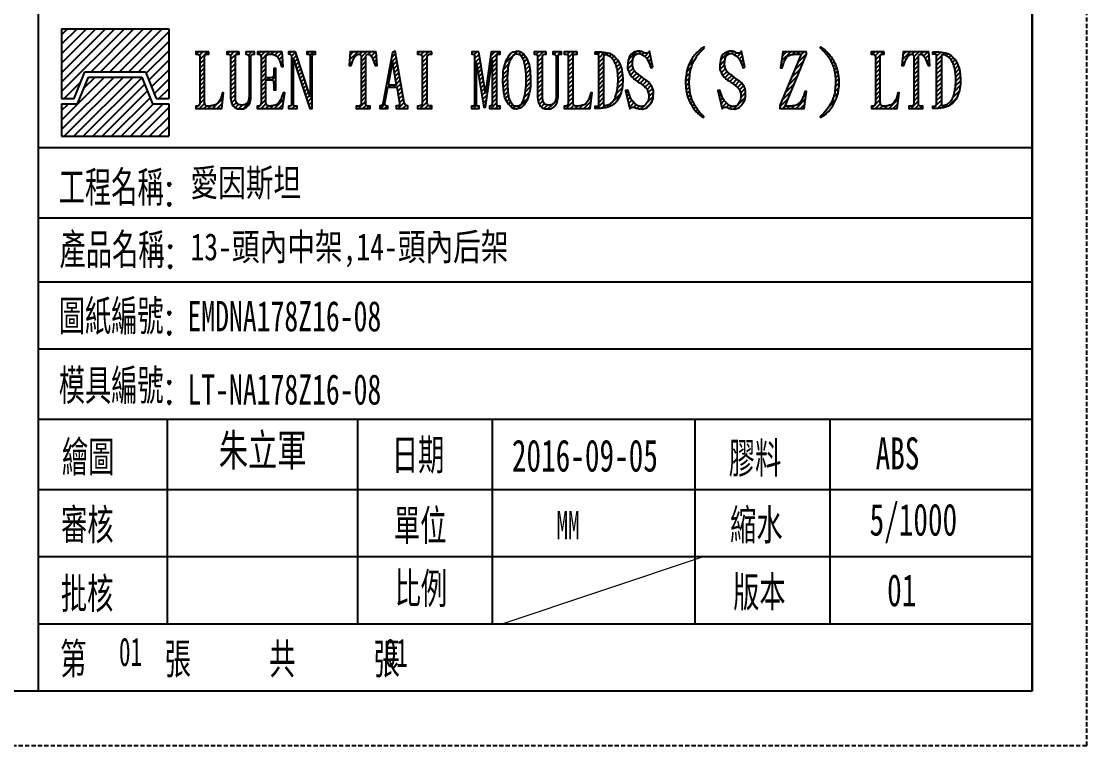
# Model space of a CAD drawing. Header units: inches. Extents: x 164842 to 166038, y -53074 to -52229.
# Drawn here: x 165788.4 to 166037.8, y -53074.5 to -52904.9 of the extents above; entities that cross this region are included whole.
import ezdxf

# ---------------------------------------------------------------- set-up
doc = ezdxf.new("R2010")
doc.units = ezdxf.units.IN
doc.header["$LTSCALE"] = 2
doc.header["$MEASUREMENT"] = 0
doc.linetypes.add('DASHED', pattern=[0.75, 0.5, -0.25])
doc.layers.get('0').update_dxf_attribs({"linetype": 'CONTINUOUS'})
doc.layers.add('A', color=7, linetype='CONTINUOUS')
doc.layers.add('tg', color=7, linetype='CONTINUOUS')
doc.layers.add('dim', color=3, linetype='CONTINUOUS', lineweight=15)
doc.styles.add('ROMANC', font='romanc', dxfattribs={"width": 0.6, "height": 1})
doc.styles.add('ROMANS', font='ROMANS.shx', dxfattribs={"height": 5, "bigfont": 'chineset.shx'})
doc.styles.get("Standard").update_dxf_attribs({"font": 'txt.shx', "width": 0.67})

# ---------------------------------------------------------------- blocks, each defined once
blk = doc.blocks.new('*X1')
at = {"color": 0}
for p, q in [((-246.878, -247.762), (-241.98, -242.864)), ((-246.878, -246.878), (-242.864, -242.864)), ((-246.596, -248.364), (-241.096, -242.864)), ((-245.713, -248.364), (-240.213, -242.864)), ((-244.829, -248.364), (-239.364, -242.899)), ((-244.798, -243.914), (-243.748, -242.864)), ((-243.945, -248.364), (-239.111, -243.531)), ((-243.061, -248.364), (-238.859, -244.162)), ((-246.878, -245.994), (-246.248, -245.364)), ((-242.177, -248.364), (-238.606, -244.793)), ((-241.293, -248.364), (-238.293, -245.364)), ((-240.409, -248.364), (-237.409, -245.364)), ((-239.525, -248.364), (-236.878, -245.717)), ((-238.641, -248.364), (-236.878, -246.6)), ((-237.758, -248.364), (-236.878, -247.484))]:
    blk.add_line(p, q, dxfattribs=at)
blk = doc.blocks.new('*X0')
at = {"color": 0}
for p, q in [((-246.878, -244.226), (-241.016, -238.364)), ((-246.878, -243.342), (-241.9, -238.364)), ((-246.878, -242.458), (-242.784, -238.364)), ((-246.878, -241.574), (-243.668, -238.364)), ((-246.878, -240.691), (-244.551, -238.364)), ((-246.878, -239.807), (-245.435, -238.364)), ((-246.878, -238.923), (-246.319, -238.364)), ((-244.132, -242.364), (-240.132, -238.364)), ((-243.248, -242.364), (-239.248, -238.364)), ((-242.364, -242.364), (-238.364, -238.364)), ((-241.48, -242.364), (-237.48, -238.364)), ((-240.596, -242.364), (-236.878, -238.646)), ((-239.713, -242.364), (-236.878, -239.529)), ((-238.979, -242.515), (-236.878, -240.413)), ((-238.727, -243.146), (-236.878, -241.297)), ((-238.474, -243.777), (-236.878, -242.181)), ((-246.632, -244.864), (-245.106, -243.338)), ((-238.221, -244.409), (-236.878, -243.065)), ((-237.793, -244.864), (-236.878, -243.949)), ((-245.748, -244.864), (-245.695, -244.811)), ((-236.909, -244.864), (-236.878, -244.833))]:
    blk.add_line(p, q, dxfattribs=at)
blk = doc.blocks.new('20051210.083501')
at = {"layer": 'A'}
for p, q in [((0, 0), (0, -12.46)), ((0, 0), (19.17, 0)), ((19.17, 0), (19.17, -12.46)), ((2.23, -12.46), (4.14, -7.67)), ((2.87, -13.42), (4.79, -8.62)), ((4.14, -7.67), (15.02, -7.67)), ((4.79, -8.62), (14.37, -8.62)), ((14.37, -8.62), (16.29, -13.42)), ((15.02, -7.67), (16.94, -12.46)), ((0, -12.46), (2.23, -12.46)), ((16.94, -12.46), (19.17, -12.46)), ((0, -13.42), (2.87, -13.42)), ((0, -13.42), (0, -19.17)), ((16.29, -13.42), (19.17, -13.42)), ((19.17, -13.42), (19.17, -19.17)), ((0, -19.17), (19.17, -19.17))]:
    blk.add_line(p, q, dxfattribs=at)
at = {"layer": 'A', "xscale": 1.916639999999461, "yscale": 1.916639999999916, "zscale": 1.91664}
for name in ['*X0', '*X1']:
    blk.add_blockref(name, (473.18, 456.86), dxfattribs=at)

msp = doc.modelspace()

# ---------------------------------------------------------------- hatches: boundary and pattern name
h = msp.add_hatch()
h.set_pattern_fill('ANSI31', color=256, scale=0.230382, style=0)
h.set_pattern_definition([(45, (202993.38274, -51584.7531), (-0.517221843, 0.517221843), [])])
h.paths.add_polyline_path([(166001.767, -52925.277), (166001.767, -52924.714), (166002.214, -52924.714, 0.2937019), (166002.562, -52924.491, 0), (166002.562, -52924.491, 0.0611975), (166002.612, -52924.333), (166002.612, -52912.919, 0), (166002.612, -52912.919, 0.1750245), (166002.504, -52912.621, 0.31305), (166002.355, -52912.58), (166001.775, -52912.58), (166001.775, -52912.008), (166002.272, -52912.025, -0.0064973), (166003.357, -52912.074, -0.0499872), (166005.014, -52912.339, -0.1195021), (166006.008, -52912.878, -0.0255552), (166007.026, -52913.897), (166007.482, -52914.683), (166007.863, -52915.727, -0.0652171), (166008.037, -52916.506), (166008.186, -52917.45), (166008.219, -52918.369, -0.0544958), (166008.054, -52920.639, 0), (166008.054, -52920.639, -0.0507965), (166007.54, -52922.403, 0), (166007.54, -52922.403, -0.0994446), (166006.529, -52923.936, 0), (166006.529, -52923.936, -0.0820892), (166005.395, -52924.756, 0), (166005.395, -52924.756, -0.0742962), (166004.475, -52925.054, -0.0098365), (166003.233, -52925.236, -0.0414633), (166002.272, -52925.277)])
h.paths.add_polyline_path([(166003.744, -52913.01), (166003.744, -52924.255, 0.1084649), (166003.804, -52924.528, 0), (166003.804, -52924.528, 0.3983232), (166003.904, -52924.568), (166004.124, -52924.562, 0.0763618), (166004.737, -52924.448, 0), (166004.737, -52924.448, 0.089624), (166005.563, -52923.982, 0), (166005.563, -52923.982, 0.0989952), (166006.216, -52923.176, 0.0470821), (166006.642, -52922.136, 0.0375978), (166006.982, -52920.617, 0), (166006.982, -52920.617, 0.0259589), (166007.102, -52919.331, 0), (166007.102, -52919.331, 0.0205474), (166007.102, -52917.759, 0.0331816), (166006.955, -52916.399, 0), (166006.955, -52916.399, 0.0397704), (166006.662, -52915.267, 0), (166006.662, -52915.267, 0.0390929), (166006.256, -52914.334, 0), (166006.256, -52914.334, 0.0785078), (166005.543, -52913.388, 0), (166005.543, -52913.388, 0.0940735), (166004.69, -52912.828, 0), (166004.69, -52912.828, 0.1004309), (166004.11, -52912.715, 0), (166004.11, -52912.715, 0.0772307), (166003.824, -52912.761), (166003.764, -52912.861)], flags=16)
h.paths.add_polyline_path([(165987.341, -52912.031), (165987.341, -52912.59), (165987.747, -52912.59, -0.4471104), (165988.306, -52913.216), (165988.306, -52924.051, -0.3629609), (165987.747, -52924.72), (165987.363, -52924.72), (165987.363, -52925.279), (165993.439, -52925.279), (165993.877, -52921.627), (165993.592, -52921.627), (165993.373, -52922.406, -0.1151305), (165992.43, -52924.117, -0.1470783), (165991.815, -52924.49, -0.0200187), (165990.905, -52924.687, -0.0920225), (165989.808, -52924.676), (165989.556, -52924.457), (165989.425, -52923.876), (165989.425, -52922.548), (165989.425, -52913.176, -0.1486596), (165989.555, -52912.748, 0), (165989.555, -52912.748, -0.2444346), (165989.864, -52912.579), (165990.395, -52912.579), (165990.395, -52912.031)])
h.paths.add_polyline_path([(165975.391, -52927.199), (165975.506, -52927.395), (165975.723, -52927.259), (165976.47, -52926.747, 0.0700903), (165976.856, -52926.393), (165977.297, -52925.99), (165977.864, -52925.314), (165978.31, -52924.666, 0.0489267), (165978.648, -52924.056, -0.0112917), (165979.198, -52922.858), (165979.416, -52922.205, 0.0452148), (165979.661, -52921.164, 0.0194511), (165979.819, -52919.623, 0.0381497), (165979.803, -52918.37, 0.0187929), (165979.634, -52917.047, 0), (165979.634, -52917.047, 0.0471864), (165979.242, -52915.566, 0), (165979.242, -52915.566, 0.0282667), (165978.757, -52914.449, 0), (165978.757, -52914.449, 0.0441271), (165978.049, -52913.305, 0.0213392), (165977.172, -52912.233, 0.0597799), (165976.192, -52911.367, 0.0000522), (165975.509, -52910.895), (165975.393, -52911.105), (165975.585, -52911.281, -0.0146115), (165976.097, -52911.78, 0), (165976.097, -52911.78, -0.0089534), (165976.541, -52912.254, 0), (165976.541, -52912.254, -0.0238855), (165976.962, -52912.769, 0), (165976.962, -52912.769, -0.0123206), (165977.415, -52913.413, 0), (165977.415, -52913.413, -0.0281505), (165977.889, -52914.218, -0.0165965), (165978.352, -52915.192, -0.0665241), (165978.682, -52916.357, 0.0184753), (165978.817, -52917.09, 0), (165978.817, -52917.09, -0.0507901), (165978.879, -52917.624), (165978.948, -52918.267), (165978.948, -52918.267, -0.0444565), (165978.969, -52919.536, -0.0008859), (165978.877, -52920.794, -0.0557862), (165978.599, -52922.265, 0), (165978.599, -52922.265, 0.0089738), (165978.381, -52923.022), (165978.076, -52923.724), (165977.39, -52924.895), (165976.96, -52925.51), (165976.208, -52926.393)])
h.paths.add_polyline_path([(165994.49, -52915.249), (165994.775, -52912.017), (166000.834, -52912.017), (166001.073, -52915.24), (166000.623, -52915.24), (166000.045, -52913.762, 0.0956872), (165999.586, -52912.944, 0), (165999.586, -52912.944, 0.0984077), (165999.182, -52912.623, 0.2621702), (165998.686, -52912.642, 0), (165998.686, -52912.642, 0.2609355), (165998.429, -52913.101), (165998.429, -52924.218, 0.1320932), (165998.484, -52924.531, 0), (165998.484, -52924.531, 0.2912007), (165998.787, -52924.723), (165999.439, -52924.723), (165999.439, -52925.283), (165996.115, -52925.283), (165996.115, -52924.723), (165996.74, -52924.723, 0.1278797), (165997.162, -52924.595, 0), (165997.162, -52924.595, 0.2609355), (165997.291, -52924.365), (165997.291, -52913.156), (165997.245, -52912.843), (165997.07, -52912.66), (165996.868, -52912.596, 0.2119014), (165996.675, -52912.568, 0.1524638), (165996.014, -52913, 0.0886389), (165995.28, -52914.303), (165994.949, -52915.249)])
h.paths.add_polyline_path([(165965.964, -52924.626), (165965.964, -52925.27), (165971.634, -52925.27), (165972.204, -52921.339), (165971.805, -52921.339), (165971.442, -52922.509, -0.078387), (165970.99, -52923.427, -0.0405768), (165970.361, -52924.182), (165969.961, -52924.418), (165969.961, -52924.418, -0.1243815), (165969.11, -52924.67, 0), (165969.11, -52924.67, 0.0324642), (165968.688, -52924.715), (165967.193, -52924.715), (165972.197, -52912.575), (165972.197, -52911.997), (165966.675, -52911.997), (165966.127, -52915.735), (165966.519, -52915.735), (165966.786, -52914.855, -0.0647548), (165967.356, -52913.589, -0.1575087), (165968.259, -52912.819, -0.0914417), (165969.295, -52912.597, 0.0106211), (165969.739, -52912.575), (165970.953, -52912.575)])
h.paths.add_polyline_path([(165943.885, -52918.924, 0), (165943.885, -52918.924, 0.0315123), (165944.017, -52920.97, 0.0402062), (165944.347, -52922.536, 0), (165944.347, -52922.536, 0.0623728), (165944.979, -52923.979, -0.0031537), (165945.677, -52925.167, 0.0650154), (165946.299, -52925.978, 0), (165946.299, -52925.978, 0.0004545), (165946.812, -52926.491, 0.066774), (165947.782, -52927.231, -0.0041036), (165948.047, -52927.385), (165948.159, -52927.192), (165947.928, -52926.966), (165947.342, -52926.355, -0.043122), (165946.654, -52925.5, 0), (165946.654, -52925.5, -0.0144025), (165946.077, -52924.585, 0), (165946.077, -52924.585, -0.0174648), (165945.509, -52923.543, 0), (165945.509, -52923.543, -0.0539346), (165945.291, -52922.957, 0), (165945.291, -52922.957, 0.031882), (165945.159, -52922.547), (165944.983, -52921.761), (165944.983, -52921.761, -0.0371427), (165944.842, -52920.795, 0), (165944.842, -52920.795, 0.0047038), (165944.757, -52919.731, -0.0465851), (165944.761, -52918.525, -0.0007597), (165944.872, -52917.397, -0.0351514), (165945.094, -52916.102, 0), (165945.094, -52916.102, -0.0239146), (165945.402, -52915.064, -0.0614674), (165945.911, -52914.034, 0), (165945.911, -52914.034, 0.0140719), (165946.449, -52913.162, -0.068346), (165947.231, -52912.158, 0), (165947.231, -52912.158, 0.0243719), (165947.688, -52911.666, -0.0490829), (165948.176, -52911.192, 0.0301326), (165948.273, -52911.104), (165948.158, -52910.893), (165947.758, -52911.162, 0.0494384), (165946.733, -52912.007, 0), (165946.733, -52912.007, 0.0177696), (165945.967, -52912.834, 0.042056), (165945.401, -52913.615, 0.0470099), (165944.328, -52915.839, 0.0754491), (165944.073, -52917.066), (165943.979, -52917.679, 0.0385372)])
h.paths.add_polyline_path([(165951.397, -52921.076), (165952.409, -52925.408), (165952.62, -52925.197, -0.1357493), (165953.042, -52924.958, -0.2278345), (165953.591, -52925.07, 0.135743), (165954.153, -52925.295, -0.0672556), (165954.547, -52925.394), (165955.377, -52925.422), (165955.911, -52925.309, 0.1526658), (165956.614, -52924.916, 0.0586811), (165957.599, -52923.594, 0.1413241), (165957.88, -52922.455), (165957.922, -52921.625, 0.0934362), (165957.796, -52920.697, 0.0736867), (165957.261, -52919.642, 0.101128), (165956.136, -52918.587, -0.036431), (165955.18, -52917.898, 0.0378749), (165954.139, -52917.153, -0.105904), (165953.633, -52916.674, -0.0243212), (165953.267, -52916.084, -0.0885428), (165953.07, -52915.507, -0.0445383), (165953.014, -52914.621, -0.0555732), (165953.169, -52913.496, -0.153171), (165953.619, -52912.765, -0.1349704), (165954.294, -52912.441, -0.1850459), (165955.11, -52912.596, 0.0194675), (165955.756, -52912.962), (165956.249, -52913.496, -0.0923633), (165956.769, -52914.326, -0.0080312), (165957.303, -52915.746), (165957.753, -52915.648), (165956.98, -52911.865), (165956.783, -52912.104, -0.2747762), (165956.08, -52912.357, -0.0854284), (165955.447, -52912.118, 0.1752427), (165954.167, -52911.879, 0.1106125), (165953.014, -52912.343, 0.1819994), (165952.114, -52913.637, 0.0535258), (165951.861, -52915.423, 0.1300031), (165952.198, -52916.899, 0.0775644), (165953.127, -52918.151, 0.0682662), (165954.294, -52919.023, -0.0563125), (165955.363, -52919.782, 0.0033658), (165956.206, -52920.528, -0.1932925), (165956.544, -52921.189), (165956.713, -52921.583, -0.1577109), (165956.797, -52922.497), (165956.727, -52923.298), (165956.46, -52923.889), (165956.01, -52924.494, -0.2441194), (165955.517, -52924.733), (165955.236, -52924.817), (165954.828, -52924.789, -0.1667011), (165953.928, -52924.409, -0.0146364), (165953.113, -52923.636, -0.1187079), (165952.48, -52922.595), (165951.889, -52920.992)])
h.paths.add_polyline_path([(165922.716, -52924.714), (165922.716, -52925.277), (165923.221, -52925.277, 0.0414633), (165924.182, -52925.236, 0.0098365), (165925.425, -52925.054, 0.0742962), (165926.344, -52924.756, 0.0820892), (165927.479, -52923.936, 0.0994446), (165928.489, -52922.403, 0.0507965), (165929.003, -52920.639, 0.0544958), (165929.169, -52918.369), (165929.135, -52917.45), (165928.986, -52916.506, 0.0652171), (165928.812, -52915.727), (165928.431, -52914.683), (165927.976, -52913.897, 0.0255552), (165926.957, -52912.878, 0.1195021), (165925.963, -52912.339, 0.0499872), (165924.306, -52912.074, 0.0064973), (165923.221, -52912.025), (165922.724, -52912.008), (165922.724, -52912.58), (165923.304, -52912.58, -0.31305), (165923.453, -52912.621, -0.1750245), (165923.561, -52912.919), (165923.561, -52924.333, -0.0611975), (165923.511, -52924.491, -0.2937019), (165923.163, -52924.714)])
h.paths.add_polyline_path([(165915.467, -52912.031), (165915.467, -52912.59), (165915.873, -52912.59, -0.4471104), (165916.432, -52913.216), (165916.432, -52924.051, -0.3629609), (165915.873, -52924.72), (165915.489, -52924.72), (165915.489, -52925.279), (165921.564, -52925.279), (165922.003, -52921.627), (165921.718, -52921.627), (165921.499, -52922.406, -0.1151305), (165920.555, -52924.117, -0.1470783), (165919.941, -52924.49, 0), (165919.941, -52924.49, -0.0200187), (165919.031, -52924.687, -0.0920225), (165917.934, -52924.676), (165917.682, -52924.457), (165917.551, -52923.876), (165917.551, -52922.548), (165917.551, -52913.176, 0), (165917.551, -52913.176, -0.1486596), (165917.681, -52912.748, -0.2444346), (165917.99, -52912.579), (165918.521, -52912.579), (165918.521, -52912.031)])
h.paths.add_polyline_path([(165924.693, -52913.01), (165924.693, -52924.255, 0.1084649), (165924.753, -52924.528, 0.3983232), (165924.853, -52924.568), (165925.073, -52924.562, 0.0763618), (165925.686, -52924.448, 0), (165925.686, -52924.448, 0.089624), (165926.512, -52923.982, 0), (165926.512, -52923.982, 0.0989952), (165927.165, -52923.176, 0.0470821), (165927.592, -52922.136, 0.0375978), (165927.932, -52920.617, 0), (165927.932, -52920.617, 0.0259589), (165928.051, -52919.331, 0), (165928.051, -52919.331, 0.0205474), (165928.051, -52917.759, 0.0331816), (165927.905, -52916.399, 0), (165927.905, -52916.399, 0.0397704), (165927.612, -52915.267, 0), (165927.612, -52915.267, 0.0390929), (165927.205, -52914.334, 0), (165927.205, -52914.334, 0.0785078), (165926.492, -52913.388, 0.0940735), (165925.639, -52912.828, 0.1004309), (165925.06, -52912.715, 0), (165925.06, -52912.715, 0.0772307), (165924.773, -52912.761), (165924.713, -52912.861)], flags=16)
h.paths.add_polyline_path([(165901.095, -52919.156), (165901.153, -52919.776), (165901.269, -52920.863), (165901.444, -52921.969), (165901.444, -52921.969, 0.1114199), (165901.948, -52923.502, 0.0496859), (165903.016, -52924.938, 0.186465), (165903.908, -52925.384), (165904.316, -52925.423, 0.0375207), (165905.131, -52925.19, 0.1534797), (165905.984, -52924.53), (165906.741, -52923.444, 0.0128615), (165907.401, -52921.173, 0.0754903), (165907.614, -52919.175, 0.0019683), (165907.478, -52916.361, 0.0822677), (165907.09, -52914.596), (165906.625, -52913.432), (165906.004, -52912.558), (165905.228, -52912.035, 0.2029711), (165904.51, -52911.86, 0.019715), (165903.559, -52912.054, 0), (165903.559, -52912.054, 0.1971419), (165902.628, -52912.733, 0.0532198), (165901.619, -52914.848, 0), (165901.619, -52914.848, 0.0768728), (165901.153, -52917.332), (165901.153, -52917.332)])
h.paths.add_polyline_path([(165893.804, -52924.717), (165893.804, -52925.277), (165895.6, -52925.277), (165895.6, -52924.722), (165895.29, -52924.722, -0.236068), (165895.01, -52924.582, 0), (165895.01, -52924.582, -0.1778629), (165894.95, -52924.382, 0), (165894.95, -52924.382, 0.0731766), (165894.935, -52924.207), (165894.935, -52914.644), (165896.62, -52924.99), (165897.081, -52924.99), (165898.591, -52914.006), (165898.591, -52924.25, 0), (165898.591, -52924.25, -0.1813346), (165898.441, -52924.65), (165898.281, -52924.7), (165898.131, -52924.71), (165897.961, -52924.71), (165897.961, -52925.27), (165900.492, -52925.27), (165900.492, -52924.71), (165900.012, -52924.71, -0.2703491), (165899.772, -52924.57, -0.1661539), (165899.711, -52924.25), (165899.711, -52913.085, -0.2754595), (165900.022, -52912.565), (165900.502, -52912.565), (165900.502, -52912.005), (165898.411, -52912.005), (165897.01, -52921.619), (165895.49, -52912.013), (165893.809, -52912.013), (165893.809, -52912.578), (165894.119, -52912.578, -0.2042261), (165894.425, -52912.708, -0.2004412), (165894.485, -52912.863, 0.0488454), (165894.5, -52913.073), (165894.5, -52924.217, -0.1282881), (165894.41, -52924.562, -0.2763778), (165894.139, -52924.717)])
h.paths.add_polyline_path([(165902.233, -52918.279, 0.0107728), (165902.282, -52920.238, 0), (165902.282, -52920.238, 0.0226526), (165902.48, -52922.379, 0.0660072), (165902.744, -52923.334, 0), (165902.744, -52923.334, 0.0545447), (165903.287, -52924.306, 0), (165903.287, -52924.306, 0.2164164), (165904.11, -52924.784, 0), (165904.11, -52924.784, 0.1433054), (165904.901, -52924.635, 0.1933289), (165905.708, -52923.713, 0), (165905.708, -52923.713, 0.0342724), (165906.251, -52921.737, 0), (165906.251, -52921.737, 0.0520414), (165906.498, -52919.168), (165906.482, -52917.142), (165906.202, -52915.002), (165905.84, -52913.717, -0.0180621), (165905.395, -52912.943, 0.2109706), (165905, -52912.63, 0), (165905, -52912.63, 0.0423726), (165904.324, -52912.515, 0.2013091), (165903.765, -52912.696, 0.0679648), (165903.254, -52913.273, 0), (165903.254, -52913.273, 0.0561857), (165902.744, -52914.261, 0), (165902.744, -52914.261, 0.0807476), (165902.315, -52916.336), (165902.233, -52918.279)], flags=16)
h.paths.add_polyline_path([(165908.405, -52912.013), (165908.405, -52912.583), (165908.775, -52912.583, -0.4453624), (165909.251, -52913.112), (165909.251, -52922.752, 0.1272962), (165909.727, -52924.59, 0.0960143), (165909.88, -52924.773, -0.0247325), (165910.22, -52925.078), (165910.714, -52925.307, 0.1076234), (165911.107, -52925.395), (165911.836, -52925.407, 0.1445312), (165912.682, -52925.172, 0.0767167), (165913.445, -52924.514, 0.1475227), (165913.909, -52923.457, -0.0034333), (165914.027, -52922.54), (165914.027, -52913.147, -0.3258682), (165914.438, -52912.583), (165914.814, -52912.583), (165914.814, -52912.019), (165912.787, -52912.019), (165912.787, -52912.583), (165913.105, -52912.583, -0.2211811), (165913.357, -52912.701, -0.1386424), (165913.551, -52913.13, -0.0291948), (165913.575, -52913.388), (165913.575, -52922.493, -0.096528), (165913.351, -52923.639, -0.1769594), (165912.74, -52924.314, -0.0838676), (165912.276, -52924.467, -0.0420431), (165911.66, -52924.508, -0.1259814), (165911.125, -52924.361, -0.0862317), (165910.684, -52923.997, -0.130353), (165910.532, -52923.68), (165910.432, -52923.369), (165910.373, -52922.769), (165910.373, -52913.053, -0.403205), (165910.831, -52912.577), (165911.225, -52912.577), (165911.225, -52912.013)])
h.paths.add_polyline_path([(165872.289, -52925.28), (165872.289, -52924.687), (165872.535, -52924.687, 0.0880206), (165872.882, -52924.528, 0), (165872.882, -52924.528, 0.1981024), (165873.041, -52924.282), (165875.284, -52912.173), (165875.906, -52911.851), (165878.005, -52923.905, -0.0340023), (165878.207, -52924.339, 0.3099246), (165878.714, -52924.687), (165878.844, -52924.687), (165878.844, -52925.28), (165876.152, -52925.28), (165876.152, -52924.701), (165876.384, -52924.701), (165876.76, -52924.643), (165876.905, -52924.484, 0.117222), (165876.934, -52924.065), (165876.312, -52920.317), (165874.184, -52920.317), (165873.519, -52924.065, 0.1828166), (165873.562, -52924.426, 0), (165873.562, -52924.426, 0.2793781), (165874.04, -52924.716), (165874.213, -52924.716), (165874.213, -52925.28)])
h.paths.add_polyline_path([(165874.295, -52919.73), (165875.275, -52914.291), (165876.22, -52919.73)], flags=16)
h.paths.add_polyline_path([(165881.116, -52912.023), (165881.116, -52912.583), (165881.439, -52912.583), (165881.439, -52912.583, -0.1151205), (165882.086, -52912.734), (165882.172, -52912.895), (165882.237, -52913.219), (165882.237, -52923.898, 0), (165882.237, -52923.898, -0.165023), (165882.032, -52924.501, -0.196744), (165881.774, -52924.652, 0.0151159), (165881.396, -52924.717), (165881.116, -52924.717), (165881.116, -52925.288), (165884.5, -52925.288), (165884.5, -52924.706), (165884.198, -52924.706, -0.1510207), (165883.605, -52924.523, -0.2299796), (165883.476, -52924.297), (165883.379, -52923.973, -0.1303355), (165883.368, -52923.639), (165883.368, -52913.337, -0.23248), (165883.681, -52912.701, -0.2001016), (165884.123, -52912.583), (165884.48, -52912.583), (165884.48, -52912.023)])
h.paths.add_polyline_path([(165850.973, -52912.014), (165850.973, -52912.505), (165851.061, -52912.505, -0.296966), (165851.566, -52912.834, 0), (165851.566, -52912.834, -0.1129405), (165851.65, -52913.265), (165851.65, -52924.178, -0.139346), (165851.525, -52924.618, -0.2178389), (165851.427, -52924.683, 0.0242396), (165851.251, -52924.72), (165850.973, -52924.72), (165850.973, -52925.276), (165852.934, -52925.276), (165852.934, -52924.715), (165852.47, -52924.715, -0.3152222), (165852.146, -52924.488, -0.090974), (165852.099, -52924.215), (165852.099, -52913.854), (165855.966, -52925.276), (165856.475, -52925.276), (165856.475, -52913.159, -0.1765617), (165856.656, -52912.663, 0), (165856.656, -52912.663, -0.2069332), (165856.786, -52912.598, 0.0522334), (165856.93, -52912.575), (165857.264, -52912.575), (165857.264, -52912.018), (165855.238, -52912.018), (165855.238, -52912.57), (165855.562, -52912.57, -0.1748169), (165855.845, -52912.672, 0), (165855.845, -52912.672, -0.196301), (165855.989, -52912.941, 0.0208197), (165856.021, -52913.163), (165856.021, -52922.462), (165852.605, -52912.014)])
h.paths.add_polyline_path([(165865.114, -52915.249), (165865.399, -52912.017), (165871.458, -52912.017), (165871.697, -52915.24), (165871.247, -52915.24), (165870.668, -52913.762, 0.0956872), (165870.209, -52912.944, 0), (165870.209, -52912.944, 0.0984077), (165869.805, -52912.623, 0.2621702), (165869.31, -52912.642, 0), (165869.31, -52912.642, 0.2609355), (165869.053, -52913.101), (165869.053, -52924.218, 0.1320932), (165869.108, -52924.531, 0), (165869.108, -52924.531, 0.2912007), (165869.411, -52924.723), (165870.063, -52924.723), (165870.063, -52925.283), (165866.739, -52925.283), (165866.739, -52924.723), (165867.363, -52924.723, 0.1278797), (165867.786, -52924.595, 0), (165867.786, -52924.595, 0.2609355), (165867.914, -52924.365), (165867.914, -52913.156), (165867.868, -52912.843), (165867.694, -52912.66), (165867.492, -52912.596, 0.2119014), (165867.299, -52912.568, 0.1524638), (165866.638, -52913, 0.0886389), (165865.904, -52914.303), (165865.573, -52915.249)])
h.paths.add_polyline_path([(165929.842, -52921.076), (165930.854, -52925.408), (165931.065, -52925.197, -0.1357493), (165931.487, -52924.958, 0), (165931.487, -52924.958, -0.2278345), (165932.036, -52925.07, 0.135743), (165932.598, -52925.295, -0.0672556), (165932.992, -52925.394), (165933.822, -52925.422), (165934.356, -52925.309, 0.1526658), (165935.059, -52924.916, 0.0586811), (165936.044, -52923.594, 0), (165936.044, -52923.594, 0.1413241), (165936.325, -52922.455), (165936.367, -52921.625, 0.0934362), (165936.241, -52920.697, 0.0736867), (165935.706, -52919.642, 0), (165935.706, -52919.642, 0.101128), (165934.581, -52918.587, 0), (165934.581, -52918.587, -0.036431), (165933.625, -52917.898, 0), (165933.625, -52917.898, 0.0378749), (165932.584, -52917.153, -0.105904), (165932.078, -52916.674, 0), (165932.078, -52916.674, -0.0243212), (165931.712, -52916.084, -0.0885428), (165931.515, -52915.507, -0.0445383), (165931.459, -52914.621, 0), (165931.459, -52914.621, -0.0555732), (165931.614, -52913.496, 0), (165931.614, -52913.496, -0.153171), (165932.064, -52912.765, 0), (165932.064, -52912.765, -0.1349704), (165932.739, -52912.441, 0), (165932.739, -52912.441, -0.1850459), (165933.555, -52912.596, 0.0194675), (165934.202, -52912.962), (165934.694, -52913.496, -0.0923633), (165935.214, -52914.326, -0.0080312), (165935.749, -52915.746), (165936.199, -52915.648), (165935.425, -52911.865), (165935.228, -52912.104, -0.2747762), (165934.525, -52912.357, -0.0854284), (165933.892, -52912.118, 0.1752427), (165932.612, -52911.879, 0.1106125), (165931.459, -52912.343, 0.1819994), (165930.559, -52913.637, 0.0535258), (165930.306, -52915.423, 0.1300031), (165930.643, -52916.899, 0), (165930.643, -52916.899, 0.0775644), (165931.572, -52918.151, 0), (165931.572, -52918.151, 0.0682662), (165932.739, -52919.023, -0.0563125), (165933.808, -52919.782, 0.0033658), (165934.652, -52920.528, -0.1932925), (165934.989, -52921.189), (165935.158, -52921.583, -0.1577109), (165935.242, -52922.497), (165935.172, -52923.298), (165934.905, -52923.889), (165934.455, -52924.494, -0.2441194), (165933.962, -52924.733), (165933.681, -52924.817), (165933.273, -52924.789), (165933.273, -52924.789, -0.1667011), (165932.373, -52924.409, -0.0146364), (165931.558, -52923.636, 0), (165931.558, -52923.636, -0.1187079), (165930.925, -52922.595), (165930.334, -52920.992)])
h.paths.add_polyline_path([(165836.533, -52912.013), (165836.533, -52912.583), (165836.903, -52912.583, -0.4453624), (165837.379, -52913.112), (165837.379, -52922.752, 0.1272962), (165837.855, -52924.59, 0), (165837.855, -52924.59, 0.0960143), (165838.007, -52924.773, -0.0247325), (165838.348, -52925.078), (165838.841, -52925.307, 0.1076234), (165839.235, -52925.395), (165839.963, -52925.407), (165839.963, -52925.407, 0.1445312), (165840.809, -52925.172, 0.0767167), (165841.573, -52924.514, 0), (165841.573, -52924.514, 0.1475227), (165842.037, -52923.457, -0.0034333), (165842.155, -52922.54), (165842.155, -52913.147, -0.3258682), (165842.566, -52912.583), (165842.942, -52912.583), (165842.942, -52912.019), (165840.915, -52912.019), (165840.915, -52912.583), (165841.232, -52912.583, -0.2211811), (165841.485, -52912.701, 0), (165841.485, -52912.701, -0.1386424), (165841.679, -52913.13, 0), (165841.679, -52913.13, -0.0291948), (165841.702, -52913.388), (165841.702, -52922.493, -0.096528), (165841.479, -52923.639, 0), (165841.479, -52923.639, -0.1769594), (165840.868, -52924.314, 0), (165840.868, -52924.314, -0.0838676), (165840.404, -52924.467, 0), (165840.404, -52924.467, -0.0420431), (165839.787, -52924.508, -0.1259814), (165839.253, -52924.361, 0), (165839.253, -52924.361, -0.0862317), (165838.812, -52923.997, -0.130353), (165838.659, -52923.68), (165838.559, -52923.369), (165838.501, -52922.769), (165838.501, -52913.053, -0.403205), (165838.959, -52912.577), (165839.353, -52912.577), (165839.353, -52912.013)])
h.paths.add_polyline_path([(165829.217, -52912.031), (165829.217, -52912.59), (165829.623, -52912.59, -0.4471104), (165830.182, -52913.216), (165830.182, -52924.051, -0.3629609), (165829.623, -52924.72), (165829.239, -52924.72), (165829.239, -52925.279), (165835.315, -52925.279), (165835.753, -52921.627), (165835.468, -52921.627), (165835.249, -52922.406, -0.1151305), (165834.306, -52924.117, -0.1470783), (165833.692, -52924.49, -0.0200187), (165832.781, -52924.687, -0.0920225), (165831.685, -52924.676), (165831.432, -52924.457), (165831.301, -52923.876), (165831.301, -52922.548), (165831.301, -52913.176, -0.1486596), (165831.431, -52912.748, 0), (165831.431, -52912.748, -0.2444346), (165831.741, -52912.579), (165832.271, -52912.579), (165832.271, -52912.031)])
h.paths.add_polyline_path([(165843.607, -52924.717), (165843.607, -52925.276), (165849.518, -52925.276), (165850.086, -52921.617), (165849.662, -52921.617), (165849.412, -52922.513, -0.0700144), (165849.008, -52923.437, 0), (165849.008, -52923.437, -0.0973563), (165848.18, -52924.332, 0), (165848.18, -52924.332, -0.1183441), (165847.602, -52924.573, 0.0157214), (165847.053, -52924.679, -0.1268605), (165846.1, -52924.65, 0), (165846.1, -52924.65, -0.306736), (165845.677, -52924.14, 0.0118619), (165845.629, -52923.745), (165845.629, -52918.614), (165846.919, -52918.614, -0.4453624), (165847.439, -52919.192), (165847.506, -52919.557), (165847.525, -52919.904), (165847.525, -52920.915), (165847.997, -52920.915), (165847.997, -52915.957), (165847.525, -52915.957), (165847.525, -52917.112, -0.145032), (165847.294, -52917.892, 0), (165847.294, -52917.892, -0.2828165), (165846.909, -52918.075), (165845.629, -52918.075), (165845.629, -52913.213, -0.3574663), (165846.11, -52912.626, -0.0655863), (165846.832, -52912.578, 0), (165846.832, -52912.578, -0.104851), (165847.862, -52912.867, 0), (165847.862, -52912.867, -0.1044537), (165848.526, -52913.416, 0), (165848.526, -52913.416, -0.127245), (165848.998, -52914.474), (165849.277, -52915.447), (165849.691, -52915.447), (165849.451, -52912.02), (165843.655, -52912.02), (165843.655, -52912.578), (165844.069, -52912.578, -0.3243613), (165844.454, -52912.857, 0), (165844.454, -52912.857, -0.0911807), (165844.502, -52913.213, 0), (165844.502, -52913.213), (165844.502, -52923.938, 0), (165844.502, -52923.938, -0.0812777), (165844.416, -52924.467, -0.2346711), (165844.262, -52924.621, 0.0697377), (165844.069, -52924.717)])

# ---------------------------------------------------------------- linework, layer by layer
for points in [[(165832.271, -52912.031), (165829.217, -52912.031), (165829.217, -52912.59), (165829.623, -52912.59, -0.4471104), (165830.182, -52913.216), (165830.182, -52924.051, -0.3629609), (165829.623, -52924.72), (165829.239, -52924.72), (165829.239, -52925.279), (165835.315, -52925.279), (165835.753, -52921.627), (165835.468, -52921.627), (165835.249, -52922.406, -0.1151305), (165834.306, -52924.117, -0.1470783), (165833.692, -52924.49, -0.0200187), (165832.781, -52924.687, -0.0920225), (165831.685, -52924.676), (165831.432, -52924.457), (165831.301, -52923.876), (165831.301, -52922.548), (165831.301, -52913.176, -0.1486596), (165831.431, -52912.748, -0.2444346), (165831.741, -52912.579), (165832.271, -52912.579)], [(165839.353, -52912.013), (165836.533, -52912.013), (165836.533, -52912.583), (165836.903, -52912.583, -0.4453624), (165837.379, -52913.112), (165837.379, -52922.752, 0.1272962), (165837.855, -52924.59, 0.0960143), (165838.007, -52924.773, -0.0247325), (165838.348, -52925.078), (165838.841, -52925.307, 0.1076234), (165839.235, -52925.395), (165839.963, -52925.407, 0.1445312), (165840.809, -52925.172, 0.0767167), (165841.573, -52924.514, 0.1475227), (165842.037, -52923.457, -0.0034333), (165842.155, -52922.54), (165842.155, -52913.147, -0.3258682), (165842.566, -52912.583), (165842.942, -52912.583), (165842.942, -52912.019), (165840.915, -52912.019), (165840.915, -52912.583), (165841.232, -52912.583, -0.2211811), (165841.485, -52912.701, -0.1386424), (165841.679, -52913.13, -0.0291948), (165841.702, -52913.388), (165841.702, -52922.493, -0.096528), (165841.479, -52923.639, -0.1769594), (165840.868, -52924.314, -0.0838676), (165840.404, -52924.467, -0.0420431), (165839.787, -52924.508, -0.1259814), (165839.253, -52924.361, -0.0862317), (165838.812, -52923.997, -0.130353), (165838.659, -52923.68), (165838.559, -52923.369), (165838.501, -52922.769), (165838.501, -52913.053, -0.403205), (165838.959, -52912.577), (165839.353, -52912.577)], [(165871.458, -52912.017), (165865.399, -52912.017), (165865.114, -52915.249), (165865.573, -52915.249), (165865.904, -52914.303, -0.0886389), (165866.638, -52913, -0.1524638), (165867.299, -52912.568, -0.2119014), (165867.492, -52912.596), (165867.694, -52912.66), (165867.868, -52912.843), (165867.914, -52913.156), (165867.914, -52924.365, -0.2609355), (165867.786, -52924.595, -0.1278797), (165867.363, -52924.723), (165866.739, -52924.723), (165866.739, -52925.283), (165870.063, -52925.283), (165870.063, -52924.723), (165869.411, -52924.723, -0.2912007), (165869.108, -52924.531, -0.1320932), (165869.053, -52924.218), (165869.053, -52913.101, -0.2609355), (165869.31, -52912.642, -0.2621702), (165869.805, -52912.623, -0.0984077), (165870.209, -52912.944, -0.0956872), (165870.668, -52913.762), (165871.247, -52915.24), (165871.697, -52915.24)], [(165875.284, -52912.173), (165873.041, -52924.282, -0.1981024), (165872.882, -52924.528, -0.0880206), (165872.535, -52924.687), (165872.289, -52924.687), (165872.289, -52925.28), (165874.213, -52925.28), (165874.213, -52924.716), (165874.04, -52924.716, -0.2793781), (165873.562, -52924.426, -0.1828166), (165873.519, -52924.065), (165874.184, -52920.317), (165876.312, -52920.317), (165876.934, -52924.065, -0.117222), (165876.905, -52924.484), (165876.76, -52924.643), (165876.384, -52924.701), (165876.152, -52924.701), (165876.152, -52925.28), (165878.844, -52925.28), (165878.844, -52924.687), (165878.714, -52924.687, -0.3099246), (165878.207, -52924.339, 0.0340023), (165878.005, -52923.905), (165875.906, -52911.851)], [(165884.48, -52912.023), (165881.116, -52912.023), (165881.116, -52912.583), (165881.439, -52912.583, -0.1151205), (165882.086, -52912.734), (165882.172, -52912.895), (165882.237, -52913.219), (165882.237, -52923.898, -0.165023), (165882.032, -52924.501, -0.196744), (165881.774, -52924.652, 0.0151159), (165881.396, -52924.717), (165881.116, -52924.717), (165881.116, -52925.288), (165884.5, -52925.288), (165884.5, -52924.706), (165884.198, -52924.706, -0.1510207), (165883.605, -52924.523, -0.2299796), (165883.476, -52924.297), (165883.379, -52923.973, -0.1303355), (165883.368, -52923.639), (165883.368, -52913.337, -0.23248), (165883.681, -52912.701, -0.2001016), (165884.123, -52912.583), (165884.48, -52912.583)], [(165895.49, -52912.013), (165893.809, -52912.013), (165893.809, -52912.578), (165894.119, -52912.578, -0.2042261), (165894.425, -52912.708, -0.2004412), (165894.485, -52912.863, 0.0488454), (165894.5, -52913.073), (165894.5, -52924.217, -0.1282881), (165894.41, -52924.562, -0.2763778), (165894.139, -52924.717), (165893.804, -52924.717), (165893.804, -52925.277), (165895.6, -52925.277), (165895.6, -52924.722), (165895.29, -52924.722, -0.236068), (165895.01, -52924.582, -0.1778629), (165894.95, -52924.382, 0.0731766), (165894.935, -52924.207), (165894.935, -52914.644), (165896.62, -52924.99), (165897.081, -52924.99), (165898.591, -52914.006), (165898.591, -52924.25, -0.1813346), (165898.441, -52924.65), (165898.281, -52924.7), (165898.131, -52924.71), (165897.961, -52924.71), (165897.961, -52925.27), (165900.492, -52925.27), (165900.492, -52924.71), (165900.012, -52924.71, -0.2703491), (165899.772, -52924.57, -0.1661539), (165899.711, -52924.25), (165899.711, -52913.085, -0.2754595), (165900.022, -52912.565), (165900.502, -52912.565), (165900.502, -52912.005), (165898.411, -52912.005), (165897.01, -52921.619)], [(165901.095, -52919.156), (165901.153, -52917.332, -0.0768728), (165901.619, -52914.848, -0.0532198), (165902.628, -52912.733, -0.1971419), (165903.559, -52912.054, -0.019715), (165904.51, -52911.86, -0.2029711), (165905.228, -52912.035), (165906.004, -52912.558), (165906.625, -52913.432), (165907.09, -52914.596, -0.0822677), (165907.478, -52916.361, -0.0019683), (165907.614, -52919.175, -0.0754903), (165907.401, -52921.173, -0.0128615), (165906.741, -52923.444), (165905.984, -52924.53, -0.1534797), (165905.131, -52925.19, -0.0375207), (165904.316, -52925.423), (165903.908, -52925.384, -0.186465), (165903.016, -52924.938, -0.0496859), (165901.948, -52923.502, -0.1114199), (165901.444, -52921.969), (165901.269, -52920.863), (165901.153, -52919.776)], [(165911.225, -52912.013), (165908.405, -52912.013), (165908.405, -52912.583), (165908.775, -52912.583, -0.4453624), (165909.251, -52913.112), (165909.251, -52922.752, 0.1272962), (165909.727, -52924.59, 0.0960143), (165909.88, -52924.773, -0.0247325), (165910.22, -52925.078), (165910.714, -52925.307, 0.1076234), (165911.107, -52925.395), (165911.836, -52925.407, 0.1445312), (165912.682, -52925.172, 0.0767167), (165913.445, -52924.514, 0.1475227), (165913.909, -52923.457, -0.0034333), (165914.027, -52922.54), (165914.027, -52913.147, -0.3258682), (165914.438, -52912.583), (165914.814, -52912.583), (165914.814, -52912.019), (165912.787, -52912.019), (165912.787, -52912.583), (165913.105, -52912.583, -0.2211811), (165913.357, -52912.701, -0.1386424), (165913.551, -52913.13, -0.0291948), (165913.575, -52913.388), (165913.575, -52922.493, -0.096528), (165913.351, -52923.639, -0.1769594), (165912.74, -52924.314, -0.0838676), (165912.276, -52924.467, -0.0420431), (165911.66, -52924.508, -0.1259814), (165911.125, -52924.361, -0.0862317), (165910.684, -52923.997, -0.130353), (165910.532, -52923.68), (165910.432, -52923.369), (165910.373, -52922.769), (165910.373, -52913.053, -0.403205), (165910.831, -52912.577), (165911.225, -52912.577)], [(165918.521, -52912.031), (165915.467, -52912.031), (165915.467, -52912.59), (165915.873, -52912.59, -0.4471104), (165916.432, -52913.216), (165916.432, -52924.051, -0.3629609), (165915.873, -52924.72), (165915.489, -52924.72), (165915.489, -52925.279), (165921.564, -52925.279), (165922.003, -52921.627), (165921.718, -52921.627), (165921.499, -52922.406, -0.1151305), (165920.555, -52924.117, -0.1470783), (165919.941, -52924.49, -0.0200187), (165919.031, -52924.687, -0.0920225), (165917.934, -52924.676), (165917.682, -52924.457), (165917.551, -52923.876), (165917.551, -52922.548), (165917.551, -52913.176, -0.1486596), (165917.681, -52912.748, -0.2444346), (165917.99, -52912.579), (165918.521, -52912.579)], [(165922.724, -52912.008), (165923.221, -52912.025, -0.0064973), (165924.306, -52912.074, -0.0499872), (165925.963, -52912.339, -0.1195021), (165926.957, -52912.878, -0.0255552), (165927.976, -52913.897), (165928.431, -52914.683), (165928.812, -52915.727, -0.0652171), (165928.986, -52916.506), (165929.135, -52917.45), (165929.169, -52918.369, -0.0544958), (165929.003, -52920.639, -0.0507965), (165928.489, -52922.403, -0.0994446), (165927.479, -52923.936, -0.0820892), (165926.344, -52924.756, -0.0742962), (165925.425, -52925.054, -0.0098365), (165924.182, -52925.236, -0.0414633), (165923.221, -52925.277), (165922.716, -52925.277), (165922.716, -52924.714), (165923.163, -52924.714, 0.2937019), (165923.511, -52924.491, 0.0611975), (165923.561, -52924.333), (165923.561, -52912.919, 0.1750245), (165923.453, -52912.621, 0.31305), (165923.304, -52912.58), (165922.724, -52912.58)], [(165936.199, -52915.648), (165935.425, -52911.865), (165935.228, -52912.104, -0.2747762), (165934.525, -52912.357, -0.0854284), (165933.892, -52912.118, 0.1752427), (165932.612, -52911.879, 0.1106125), (165931.459, -52912.343, 0.1819994), (165930.559, -52913.637, 0.0535258), (165930.306, -52915.423, 0.1300031), (165930.643, -52916.899, 0.0775644), (165931.572, -52918.151, 0.0682662), (165932.739, -52919.023, -0.0563125), (165933.808, -52919.782, 0.0033658), (165934.652, -52920.528, -0.1932925), (165934.989, -52921.189), (165935.158, -52921.583, -0.1577109), (165935.242, -52922.497), (165935.172, -52923.298), (165934.905, -52923.889), (165934.455, -52924.494, -0.2441194), (165933.962, -52924.733), (165933.681, -52924.817), (165933.273, -52924.789, -0.1667011), (165932.373, -52924.409, -0.0146364), (165931.558, -52923.636, -0.1187079), (165930.925, -52922.595), (165930.334, -52920.992), (165929.842, -52921.076), (165930.854, -52925.408), (165931.065, -52925.197, -0.1357493), (165931.487, -52924.958, -0.2278345), (165932.036, -52925.07, 0.135743), (165932.598, -52925.295, -0.0672556), (165932.992, -52925.394), (165933.822, -52925.422), (165934.356, -52925.309, 0.1526658), (165935.059, -52924.916, 0.0586811), (165936.044, -52923.594, 0.1413241), (165936.325, -52922.455), (165936.367, -52921.625, 0.0934362), (165936.241, -52920.697, 0.0736867), (165935.706, -52919.642, 0.101128), (165934.581, -52918.587, -0.036431), (165933.625, -52917.898, 0.0378749), (165932.584, -52917.153, -0.105904), (165932.078, -52916.674, -0.0243212), (165931.712, -52916.084, -0.0885428), (165931.515, -52915.507, -0.0445383), (165931.459, -52914.621, -0.0555732), (165931.614, -52913.496, -0.1531711), (165932.064, -52912.765, -0.1349704), (165932.739, -52912.441, -0.1850459), (165933.555, -52912.596, 0.0194675), (165934.202, -52912.962), (165934.694, -52913.496, -0.0923633), (165935.214, -52914.326, -0.0080312), (165935.749, -52915.746)], [(165948.273, -52911.104), (165948.158, -52910.893), (165947.758, -52911.162, 0.0494384), (165946.733, -52912.007, 0.0177696), (165945.967, -52912.834, 0.042056), (165945.401, -52913.615, 0.0470099), (165944.328, -52915.839, 0.0754491), (165944.073, -52917.066), (165943.979, -52917.679, 0.0385372), (165943.885, -52918.924, 0.0315123), (165944.017, -52920.97, 0.0402062), (165944.347, -52922.536, 0.0623728), (165944.979, -52923.979, -0.0031537), (165945.677, -52925.167, 0.0650154), (165946.299, -52925.978, 0.0004545), (165946.812, -52926.491, 0.066774), (165947.782, -52927.231, -0.0041036), (165948.047, -52927.385), (165948.159, -52927.192), (165947.928, -52926.966), (165947.342, -52926.355, -0.043122), (165946.654, -52925.5, -0.0144025), (165946.077, -52924.585, -0.0174648), (165945.509, -52923.543, -0.0539346), (165945.291, -52922.957, 0.031882), (165945.159, -52922.547), (165944.983, -52921.761, -0.0371427), (165944.842, -52920.795, 0.0047038), (165944.757, -52919.731, -0.0465851), (165944.761, -52918.525, -0.0007597), (165944.872, -52917.397, -0.0351514), (165945.094, -52916.102, -0.0239146), (165945.402, -52915.064, -0.0614674), (165945.911, -52914.034, 0.0140719), (165946.449, -52913.162, -0.068346), (165947.231, -52912.158, 0.0243719), (165947.688, -52911.666, -0.0490829), (165948.176, -52911.192, 0.0301326)], [(165957.753, -52915.648), (165956.98, -52911.865), (165956.783, -52912.104, -0.2747762), (165956.08, -52912.357, -0.0854284), (165955.447, -52912.118, 0.1752427), (165954.167, -52911.879, 0.1106125), (165953.014, -52912.343, 0.1819994), (165952.114, -52913.637, 0.0535258), (165951.861, -52915.423, 0.1300031), (165952.198, -52916.899, 0.0775644), (165953.127, -52918.151, 0.0682662), (165954.294, -52919.023, -0.0563125), (165955.363, -52919.782, 0.0033658), (165956.206, -52920.528, -0.1932925), (165956.544, -52921.189), (165956.713, -52921.583, -0.1577109), (165956.797, -52922.497), (165956.727, -52923.298), (165956.46, -52923.889), (165956.01, -52924.494, -0.2441194), (165955.517, -52924.733), (165955.236, -52924.817), (165954.828, -52924.789, -0.1667011), (165953.928, -52924.409, -0.0146364), (165953.113, -52923.636, -0.1187079), (165952.48, -52922.595), (165951.889, -52920.992), (165951.397, -52921.076), (165952.409, -52925.408), (165952.62, -52925.197, -0.1357493), (165953.042, -52924.958, -0.2278345), (165953.591, -52925.07, 0.135743), (165954.153, -52925.295, -0.0672556), (165954.547, -52925.394), (165955.377, -52925.422), (165955.911, -52925.309, 0.1526658), (165956.614, -52924.916, 0.0586811), (165957.599, -52923.594, 0.1413241), (165957.88, -52922.455), (165957.922, -52921.625, 0.0934362), (165957.796, -52920.697, 0.0736867), (165957.261, -52919.642, 0.101128), (165956.136, -52918.587, -0.036431), (165955.18, -52917.898, 0.0378749), (165954.139, -52917.153, -0.105904), (165953.633, -52916.674, -0.0243212), (165953.267, -52916.084, -0.0885428), (165953.07, -52915.507, -0.0445383), (165953.014, -52914.621, -0.0555732), (165953.169, -52913.496, -0.1531711), (165953.619, -52912.765, -0.1349704), (165954.294, -52912.441, -0.1850459), (165955.11, -52912.596, 0.0194675), (165955.756, -52912.962), (165956.249, -52913.496, -0.0923633), (165956.769, -52914.326, -0.0080312), (165957.303, -52915.746)], [(165972.197, -52911.997), (165966.675, -52911.997), (165966.127, -52915.735), (165966.519, -52915.735), (165966.786, -52914.855, -0.0647548), (165967.356, -52913.589, -0.1575087), (165968.259, -52912.819, -0.0914417), (165969.295, -52912.597, 0.0106211), (165969.739, -52912.575), (165970.953, -52912.575), (165965.964, -52924.626), (165965.964, -52925.27), (165971.634, -52925.27), (165972.204, -52921.339), (165971.805, -52921.339), (165971.442, -52922.509, -0.078387), (165970.99, -52923.427, -0.0405768), (165970.361, -52924.182), (165969.961, -52924.418, -0.1243815), (165969.11, -52924.67, 0.0324642), (165968.688, -52924.715), (165967.193, -52924.715), (165972.197, -52912.575)], [(165990.395, -52912.031), (165987.341, -52912.031), (165987.341, -52912.59), (165987.747, -52912.59, -0.4471104), (165988.306, -52913.216), (165988.306, -52924.051, -0.3629609), (165987.747, -52924.72), (165987.363, -52924.72), (165987.363, -52925.279), (165993.439, -52925.279), (165993.877, -52921.627), (165993.592, -52921.627), (165993.373, -52922.406, -0.1151305), (165992.43, -52924.117, -0.1470783), (165991.815, -52924.49, -0.0200187), (165990.905, -52924.687, -0.0920225), (165989.808, -52924.676), (165989.556, -52924.457), (165989.425, -52923.876), (165989.425, -52922.548), (165989.425, -52913.176, -0.1486596), (165989.555, -52912.748, -0.2444346), (165989.864, -52912.579), (165990.395, -52912.579)], [(166000.834, -52912.017), (165994.775, -52912.017), (165994.49, -52915.249), (165994.949, -52915.249), (165995.28, -52914.303, -0.0886389), (165996.014, -52913, -0.1524638), (165996.675, -52912.568, -0.2119014), (165996.868, -52912.596), (165997.07, -52912.66), (165997.245, -52912.843), (165997.291, -52913.156), (165997.291, -52924.365, -0.2609355), (165997.162, -52924.595, -0.1278797), (165996.74, -52924.723), (165996.115, -52924.723), (165996.115, -52925.283), (165999.439, -52925.283), (165999.439, -52924.723), (165998.787, -52924.723, -0.2912007), (165998.484, -52924.531, -0.1320932), (165998.429, -52924.218), (165998.429, -52913.101, -0.2609355), (165998.686, -52912.642, -0.2621702), (165999.182, -52912.623, -0.0984077), (165999.586, -52912.944, -0.0956872), (166000.045, -52913.762), (166000.623, -52915.24), (166001.073, -52915.24)], [(166001.775, -52912.008), (166002.272, -52912.025, -0.0064973), (166003.357, -52912.074, -0.0499872), (166005.014, -52912.339, -0.1195021), (166006.008, -52912.878, -0.0255552), (166007.026, -52913.897), (166007.482, -52914.683), (166007.863, -52915.727, -0.0652171), (166008.037, -52916.506), (166008.186, -52917.45), (166008.219, -52918.369, -0.0544958), (166008.054, -52920.639, -0.0507965), (166007.54, -52922.403, -0.0994446), (166006.529, -52923.936, -0.0820892), (166005.395, -52924.756, -0.0742962), (166004.475, -52925.054, -0.0098365), (166003.233, -52925.236, -0.0414633), (166002.272, -52925.277), (166001.767, -52925.277), (166001.767, -52924.714), (166002.214, -52924.714, 0.2937019), (166002.562, -52924.491, 0.0611975), (166002.612, -52924.333), (166002.612, -52912.919, 0.1750245), (166002.504, -52912.621, 0.31305), (166002.355, -52912.58), (166001.775, -52912.58)], [(165902.233, -52918.279), (165902.315, -52916.336, -0.0807476), (165902.744, -52914.261, -0.0561857), (165903.254, -52913.273, -0.0679648), (165903.765, -52912.696, -0.2013091), (165904.324, -52912.515, -0.0423726), (165905, -52912.63, -0.2109706), (165905.395, -52912.943, 0.0180621), (165905.84, -52913.717), (165906.202, -52915.002), (165906.482, -52917.142), (165906.498, -52919.168, -0.0520414), (165906.251, -52921.737, -0.0342724), (165905.708, -52923.713, -0.1933289), (165904.901, -52924.635, -0.1433054), (165904.11, -52924.784, -0.2164164), (165903.287, -52924.306, -0.0545447), (165902.744, -52923.334, -0.0660072), (165902.48, -52922.379, -0.0226526), (165902.282, -52920.238, -0.0107728)], [(165924.693, -52913.01), (165924.693, -52924.255, 0.1084649), (165924.753, -52924.528, 0.3983232), (165924.853, -52924.568), (165925.073, -52924.562, 0.0763618), (165925.686, -52924.448, 0.089624), (165926.512, -52923.982, 0.0989952), (165927.165, -52923.176, 0.0470821), (165927.592, -52922.136, 0.0375978), (165927.932, -52920.617, 0.0259589), (165928.051, -52919.331, 0.0205474), (165928.051, -52917.759, 0.0331816), (165927.905, -52916.399, 0.0397704), (165927.612, -52915.267, 0.0390929), (165927.205, -52914.334, 0.0785078), (165926.492, -52913.388, 0.0940735), (165925.639, -52912.828, 0.1004309), (165925.06, -52912.715, 0.0772307), (165924.773, -52912.761), (165924.713, -52912.861)], [(166003.744, -52913.01), (166003.744, -52924.255, 0.1084649), (166003.804, -52924.528, 0.3983232), (166003.904, -52924.568), (166004.124, -52924.562, 0.0763618), (166004.737, -52924.448, 0.089624), (166005.563, -52923.982, 0.0989952), (166006.216, -52923.176, 0.0470821), (166006.642, -52922.136, 0.0375978), (166006.982, -52920.617, 0.0259589), (166007.102, -52919.331, 0.0205474), (166007.102, -52917.759, 0.0331816), (166006.955, -52916.399, 0.0397704), (166006.662, -52915.267, 0.0390929), (166006.256, -52914.334, 0.0785078), (166005.543, -52913.388, 0.0940735), (166004.69, -52912.828, 0.1004309), (166004.11, -52912.715, 0.0772307), (166003.824, -52912.761), (166003.764, -52912.861)]]:
    msp.add_lwpolyline(points, format="xyb", close=True)
for points in [[(165849.451, -52912.02), (165843.655, -52912.02), (165843.655, -52912.578), (165844.069, -52912.578, -0.3243613), (165844.454, -52912.857, -0.0911807), (165844.502, -52913.213), (165844.502, -52923.938, -0.0812777), (165844.416, -52924.467, -0.2346711), (165844.262, -52924.621, 0.0697377), (165844.069, -52924.717), (165843.607, -52924.717), (165843.607, -52925.276), (165849.518, -52925.276), (165850.086, -52921.617), (165849.662, -52921.617), (165849.412, -52922.513, -0.0700144), (165849.008, -52923.437, -0.0973563), (165848.18, -52924.332, -0.1183441), (165847.602, -52924.573, 0.0157214), (165847.053, -52924.679, -0.1268605), (165846.1, -52924.65, -0.306736), (165845.677, -52924.14, 0.0118619), (165845.629, -52923.745), (165845.629, -52918.614), (165846.919, -52918.614, -0.4453624), (165847.439, -52919.192), (165847.506, -52919.557), (165847.525, -52919.904), (165847.525, -52920.915), (165847.997, -52920.915), (165847.997, -52915.957), (165847.525, -52915.957), (165847.525, -52917.112, -0.145032), (165847.294, -52917.892, -0.2828165), (165846.909, -52918.075), (165845.629, -52918.075), (165845.629, -52913.213, -0.3574663), (165846.11, -52912.626, -0.0655863), (165846.832, -52912.578, -0.104851), (165847.862, -52912.867, -0.1044537), (165848.526, -52913.416, -0.127245), (165848.998, -52914.474), (165849.277, -52915.447), (165849.691, -52915.447), (165849.451, -52912.02)], [(165852.605, -52912.014), (165850.973, -52912.014), (165850.973, -52912.505), (165851.061, -52912.505, -0.296966), (165851.566, -52912.834, -0.1129405), (165851.65, -52913.265), (165851.65, -52924.178, -0.139346), (165851.525, -52924.618, -0.2178389), (165851.427, -52924.683, 0.0242396), (165851.251, -52924.72), (165850.973, -52924.72), (165850.973, -52925.276), (165852.934, -52925.276), (165852.934, -52924.715), (165852.47, -52924.715, -0.3152222), (165852.146, -52924.488, -0.090974), (165852.099, -52924.215), (165852.099, -52913.854), (165855.966, -52925.276), (165856.475, -52925.276), (165856.475, -52913.159, -0.1765617), (165856.656, -52912.663, -0.2069332), (165856.786, -52912.598, 0.0522334), (165856.93, -52912.575), (165857.264, -52912.575), (165857.264, -52912.018), (165855.238, -52912.018), (165855.238, -52912.57), (165855.562, -52912.57, -0.1748169), (165855.845, -52912.672, -0.196301), (165855.989, -52912.941, 0.0208197), (165856.021, -52913.163), (165856.021, -52922.462), (165852.605, -52912.014)], [(165975.509, -52910.895), (165975.393, -52911.105), (165975.585, -52911.281, -0.0146115), (165976.097, -52911.78, -0.0089534), (165976.541, -52912.254, -0.0238855), (165976.962, -52912.769, -0.0123206), (165977.415, -52913.413, -0.0281505), (165977.889, -52914.218, -0.0165965), (165978.352, -52915.192, -0.0665241), (165978.682, -52916.357, 0.0184753), (165978.817, -52917.09, -0.0507901), (165978.879, -52917.624), (165978.948, -52918.267, -0.0444565), (165978.969, -52919.536, -0.0008859), (165978.877, -52920.794, -0.0557862), (165978.599, -52922.265, 0.0089738), (165978.381, -52923.022), (165978.076, -52923.724), (165977.39, -52924.895), (165976.96, -52925.51), (165976.208, -52926.393), (165975.391, -52927.199), (165975.506, -52927.395), (165975.723, -52927.259), (165976.47, -52926.747, 0.0700903), (165976.856, -52926.393), (165977.297, -52925.99), (165977.864, -52925.314), (165978.31, -52924.666, 0.0489267), (165978.648, -52924.056, -0.0112917), (165979.198, -52922.858), (165979.416, -52922.205, 0.0452148), (165979.661, -52921.164, 0.0194511), (165979.819, -52919.623, 0.0381497), (165979.803, -52918.37, 0.0187929), (165979.634, -52917.047, 0.0471864), (165979.242, -52915.566, 0.0282667), (165978.757, -52914.449, 0.0441271), (165978.049, -52913.305, 0.0213392), (165977.172, -52912.233, 0.0597799), (165976.192, -52911.367, 0.0000522), (165975.509, -52910.895)]]:
    msp.add_lwpolyline(points, format="xyb")
msp.add_lwpolyline([(165874.295, -52919.73), (165876.22, -52919.73), (165875.275, -52914.291)], close=True)
at = {"layer": 'A', "linetype": 'DASHED'}
for q in [(166037.767, -52228.685), (164842.016, -53074.46)]:
    msp.add_line((166037.767, -53074.46), q, dxfattribs=at)
at = {"layer": 'A'}
for p, q in [((166024.995, -53061.688), (166024.995, -52241.457)), ((165792.361, -52868.097), (165792.361, -53061.688)), ((166024.995, -52903.11), (166024.995, -53061.688)), ((166024.995, -52934.511), (165792.361, -52934.511)), ((166024.995, -52950.997), (165792.361, -52950.997)), ((166024.995, -52965.913), (165792.361, -52965.913)), ((166024.995, -52981.614), (165792.361, -52981.614)), ((166024.995, -52998.1), (165792.361, -52998.1)), ((165822.57, -52998.1), (165822.57, -53045.987)), ((165867.053, -52998.1), (165867.053, -53045.987)), ((165898.642, -52998.1), (165898.642, -53045.987)), ((165946.024, -52998.1), (165946.024, -53045.987)), ((165977.613, -52998.1), (165977.613, -53045.987)), ((166024.995, -53014.586), (165792.361, -53014.586)), ((166024.995, -53030.286), (165792.361, -53030.286)), ((166024.995, -53045.987), (165792.361, -53045.987)), ((166024.995, -53061.688), (164854.788, -53061.688)), ((166024.995, -53061.688), (165792.361, -53061.688))]:
    msp.add_line(p, q, dxfattribs=at)
at = {"layer": 'dim', "linetype": 'ByBlock'}
msp.add_line((165900.711, -53045.987), (165947.813, -53030.286), dxfattribs=at)

# ---------------------------------------------------------------- block references
at = {"layer": 'A', "xscale": 1.308402053510691, "yscale": 1.308402053500616, "zscale": 1.308402053500381}
msp.add_blockref('20051210.083501', (165797.819, -52906.65), dxfattribs=at)

# ---------------------------------------------------------------- texts
at = {"ltscale": 0.2, "attachment_point": 1}
for s, insert, char_height, width in [('{\\f細明體|b0|i0|c136|p0;\\W0.75;\\C3;愛因斯坦}', (165827.985, -52939.519), 6.33253, 201.03939), ('{\\f細明體|b0|i0|c136|p0;\\W0.75;\\C3;13-頭內中架,14-頭內后架}', (165827.985, -52954.505), 6.33253, 201.03939), ('{\\f細明體|b0|i0|c136|p0;\\C3;EMDNA178Z16-08}', (165827.284, -52970.346), 7.11001, 231.1953), ('{\\f細明體|b0|i0|c136|p0;\\C3;LT-NA178Z16-08}', (165827.284, -52987.506), 7.11001, 231.1953)]:
    msp.add_mtext(s, dxfattribs=dict(at, insert=insert, char_height=char_height, width=width))
at = {"char_height": 7.49879, "width": 105.74089, "attachment_point": 1}
for s, insert in [('{\\fDFKai-SB|b0|i0|c136|p0;\\C3;朱立軍}', (165834.607, -53001.533)), ('{\\fDFKai-SB|b0|i0|c136|p0;\\C3;2016-09-05}', (165903.223, -53002.798)), ('{\\f細明體|b0|i0|c136|p49;ABS}', (165988.365, -53002.288)), ('{\\f細明體|b0|i0|c136|p49;5/1000}', (165986.94, -53017.783)), ('{\\f細明體|b0|i0|c136|p49;01}', (165991.059, -53034.308))]:
    msp.add_mtext(s, dxfattribs=dict(at, insert=insert))
at = {"layer": 'A', "style": 'ROMANS', "width": 0.75}
for s, height, p in [('工程名稱:', 8.1906, (165797.147, -52948.045)), ('產品名稱:', 8.1906, (165797.349, -52962.65)), ('圖紙編號:', 8.1906, (165797.147, -52978.2)), ('模具編號:', 8.1906, (165797.147, -52994.457)), ('日期', 8.1906, (165875.132, -53010.724)), ('繪圖', 8.1906, (165797.893, -53011.207)), ('膠料', 8.1906, (165953.999, -53011.509)), ('審核', 8.1906, (165797.713, -53027.065)), ('單位', 8.1906, (165875.622, -53027.264)), ('縮水', 8.1906, (165954.307, -53027.128)), ('批核', 8.1906, (165797.653, -53043.207)), ('比例', 8.1906, (165875.791, -53042.002)), ('版本', 8.1906, (165954.993, -53042.794)), ('第    張    共    張', 8.19061, (165797.506, -53058.492))]:
    msp.add_text(s, height=height, dxfattribs=at).set_placement(p)
at = {"layer": 'tg', "color": 3, "char_height": 6.64668, "width": 328.93822, "attachment_point": 1, "style": 'ROMANC'}
for s, insert in [('{\\f細明體|b0|i0|c136|p49;MM}', (165913.666, -53019.497)), ('{\\f細明體|b0|i0|c136|p49;01}', (165811.247, -53049.155)), ('{\\f細明體|b0|i0|c136|p49;01}', (165873.438, -53049.403))]:
    msp.add_mtext(s, dxfattribs=dict(at, insert=insert))

doc.saveas('drawing.dxf')
